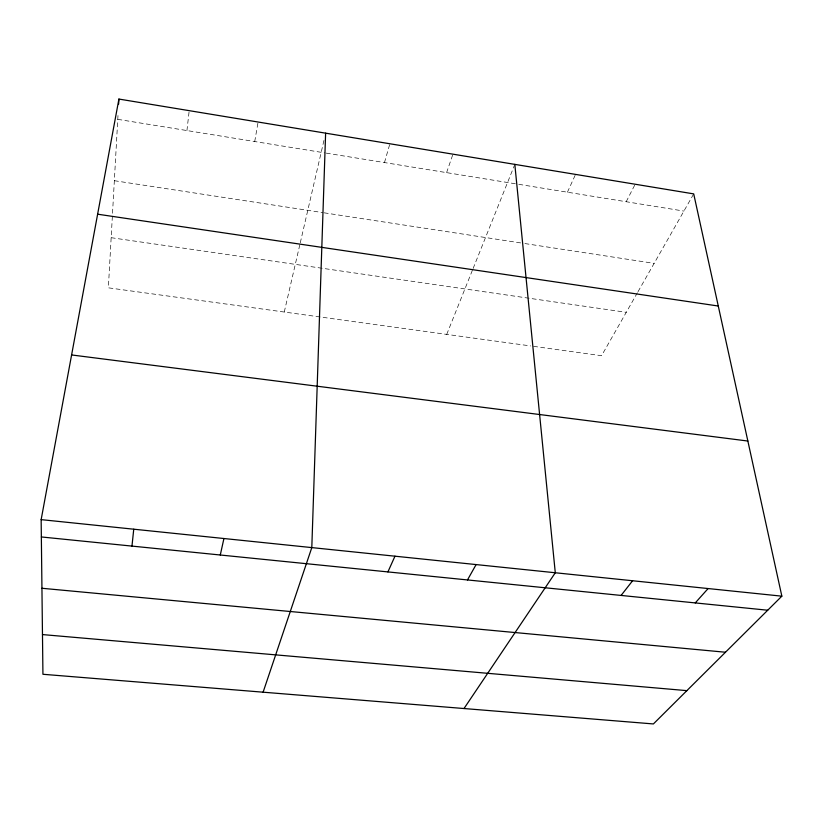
<?xml version="1.0" encoding="UTF-8"?>
<svg xmlns="http://www.w3.org/2000/svg" width="823" height="823" viewBox="0 0 823 823"><rect width="100%" height="100%" fill="white"/><g stroke="black" fill="none" stroke-linecap="round" stroke-linejoin="round"><path stroke-width="0.62" stroke-dasharray="4.12 3.09" d="M117.987 115.549L108.358 287.824L530.619 345.938M186.934 130.559L189.208 110.663M254.719 141.535L258.093 122.02M284.264 312.03L299.994 244.009M300.272 242.806L323.964 140.342M384.475 162.563L389.886 143.768M446.591 172.624L452.948 154.168M446.714 334.395L472.68 269.563M473.143 268.421L514.365 165.505M567.417 192.201L575.555 174.394M626.19 201.728L635.171 184.229M637.403 292.762L601.562 355.701L531.874 346.113M638.02 291.671L693.707 193.889M111.156 237.693L626.262 312.318M114.346 180.7L322.853 212.622M324.118 212.818L523.634 243.371M524.909 243.567L654.141 263.36M117.782 119.345L324.992 152.924M326.258 153.129L517.533 184.126M518.778 184.321L683.913 211.079"/><path stroke-width="1.23" d="M325.62 133.161L311.804 547.604L263.103 692.184M118.625 104.13L118.913 99.058L693.707 193.889L781.85 596.171L653.39 723.942L42.93 674.274L41.15 519.632L118.913 99.058M131.968 546.091L133.748 529.199M220.286 555L223.928 538.52M387.911 571.913L394.968 556.194M467.485 579.937L476.106 564.578M464.007 708.531L555.288 572.767L514.817 164.374M621.098 595.43L632.599 580.75M695.25 602.92L708.099 588.558M42.477 634.574L686.866 690.641M41.942 588.27L725.485 652.238M41.345 536.956L767.725 610.224M41.15 519.632L781.85 596.171M71.601 354.95L747.86 441.035M97.628 214.196L718.273 306.022"/></g></svg>
